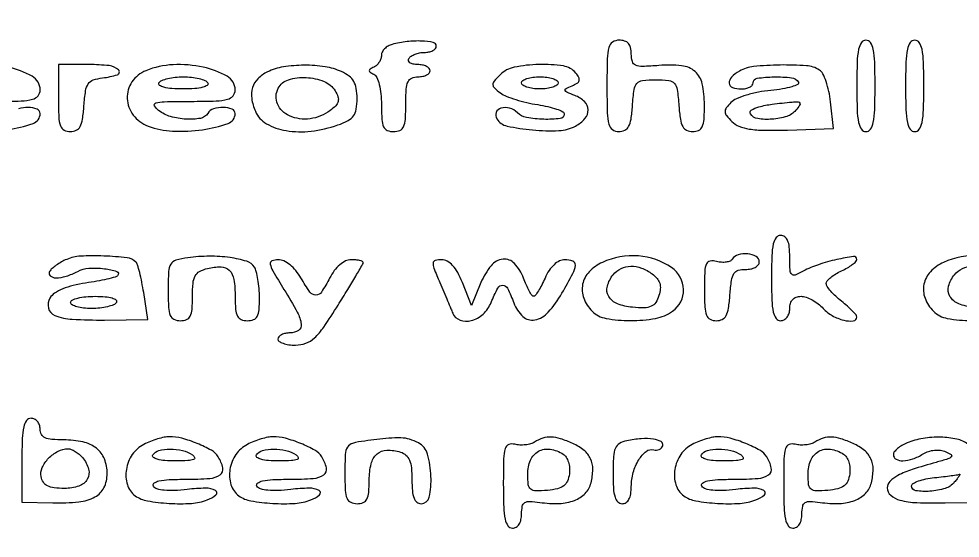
# Model space of a CAD drawing. Extents: x 0 to 1066, y 0 to 761.
# Drawn here: x 984.79 to 997.85, y 133.87 to 141.07 of the extents above; entities that cross this region are included whole.
import ezdxf

# ---------------------------------------------------------------- set-up
doc = ezdxf.new("R2010")
doc.units = 0
doc.header["$MEASUREMENT"] = 0

msp = doc.modelspace()

# ---------------------------------------------------------------- linework, layer by layer
for points in [[(710.559243, 95.267872, -0.000023), (733.258836, 95.240684, -0.000004), (756.324384, 95.211821, -0.198594)], [(542.992229, 95.24091, -0.000004), (565.972908, 95.212432, -0.198597)], [(606.442229, 95.24091, -0.000004), (629.422908, 95.212432, -0.198597)], [(669.892229, 95.24091, -0.000004), (692.872908, 95.212432, -0.198597)], [(984.46905, 139.925709, 0.006741), (984.819586, 139.931974, 0.055368), (984.977525, 139.954549, 0.158251), (985.053135, 140.002639, 0.174336), (985.0824, 140.08402, 0.270288), (984.972196, 140.272991, 0.075764), (984.639928, 140.399439, 0.065093)], [(984.630259, 139.5323, 0.04781), (984.983385, 139.617996, 0.319548), (985.0824, 139.757106, 0.312179), (985.039453, 139.819188, 0.088965), (984.917822, 139.841694, 0.07719), (984.781763, 139.821329, 0.180568)], [(997.960067, 135.16965, 0.113555), (997.809162, 135.240121, 0.047236), (997.58449, 135.266381, 0.045163), (997.338136, 135.249525, 0.05596), (997.11675, 135.188164, 0.036836), (997.0439, 135.152448, 0.045335), (996.982315, 135.108475, 0.051767), (996.939568, 135.063199, 0.164775), (996.9264, 135.024326, 0.280004), (996.963965, 134.962506, 0.126791), (997.059915, 134.940392, 0.079473), (997.196545, 134.965868, 0.053876), (997.339341, 135.034952, -0.061687), (997.413323, 135.069333, -0.05404), (997.496861, 135.086601, -0.054948), (997.580673, 135.085434, -0.069482), (997.655443, 135.065347, -0.048425), (997.727558, 135.026141, -0.459278), (997.731106, 134.995417, -0.132235), (997.682449, 134.964794, -0.008348), (997.5186, 134.917306, 0.011247), (997.18808, 134.819431, 0.04276), (996.989629, 134.736495, 0.077989), (996.879053, 134.654683, 0.197028), (996.8418, 134.563815, 0.218939), (996.889233, 134.460683, 0.114198), (997.01728, 134.39382, 0.054207), (997.25209, 134.359409, 0.012969), (997.646895, 134.354962), (998.15589, 134.362431)]]:
    msp.add_lwpolyline(points, format="xyb")
for points in [[(989.96805, 140.716083, 0.067512), (989.911457, 140.692792, 0.068712), (989.86349, 140.655375, 0.075329), (989.831103, 140.610082, 0.11814), (989.82, 140.563747, -0.082908), (989.81213, 140.516614, -0.061237), (989.788936, 140.468987, -0.060849), (989.754688, 140.428084, -0.079052), (989.71425, 140.40075, 0.029131), (989.662858, 140.373016, 0.260055), (989.6508, 140.3514, 0.260055), (989.662858, 140.329784, 0.029131), (989.71425, 140.30205, -0.181903), (989.75659, 140.25876, -0.042388), (989.790071, 140.160917, -0.036866), (989.812595, 140.030701, -0.0244), (989.82, 139.87905, 0.014451), (989.82593, 139.673934, 0.09211), (989.850727, 139.573256, 0.187602), (989.901768, 139.523297, 0.101296), (989.9892, 139.5054, 0.102588), (990.076805, 139.523566, 0.188085), (990.12785, 139.574138, 0.090841), (990.152541, 139.676342, 0.013964), (990.1584, 139.8861, -0.013964), (990.164259, 140.095858, -0.090841), (990.18895, 140.198062, -0.188085), (990.239995, 140.248634, -0.102588), (990.3276, 140.2668, 0.048028), (990.392354, 140.273034, 0.068025), (990.447098, 140.291651, 0.088204), (990.483985, 140.319093, 0.191087), (990.4968, 140.3514, 0.195654), (990.483651, 140.383716, 0.086673), (990.445631, 140.411149, 0.066561), (990.389278, 140.429773, 0.0466), (990.322607, 140.436, -0.047867), (990.259531, 140.442052, -0.104212), (990.214942, 140.460851, -0.181468), (990.195742, 140.488611, -0.202618), (990.2007, 140.5206, -0.111412), (990.232512, 140.553049, -0.050262), (990.285863, 140.580349, -0.046318), (990.350502, 140.598933, -0.046881), (990.417193, 140.6052, 0.049547), (990.48003, 140.611442, 0.069539), (990.533164, 140.630051, 0.089706), (990.568924, 140.657501, 0.186414), (990.5814, 140.6898, 0.354707), (990.539154, 140.741858, 0.041154), (990.379126, 140.761981, 0.039121), (990.175212, 140.754764, 0.035523)], [(992.9502, 140.1399, 0.006055), (992.954723, 139.76641, 0.057365), (992.976828, 139.60821, 0.172615), (993.027024, 139.534092, 0.159749), (993.114536, 139.5054, 0.112123), (993.197604, 139.524265, 0.160679), (993.251645, 139.576172, 0.086187), (993.284625, 139.677401, 0.017695), (993.304886, 139.86495, -0.015201), (993.3281, 140.090356, -0.150499), (993.367475, 140.17581, -0.186387), (993.444446, 140.215075, -0.025798), (993.627, 140.2245, -0.025798), (993.809554, 140.215075, -0.186387), (993.886525, 140.17581, -0.150499), (993.9259, 140.090356, -0.015201), (993.949114, 139.86495, 0.017695), (993.969375, 139.677401, 0.086187), (994.002355, 139.576172, 0.160679), (994.056396, 139.524265, 0.112123), (994.139464, 139.5054, 0.107856), (994.223374, 139.523713, 0.182847), (994.273265, 139.574213, 0.089741), (994.297817, 139.675139, 0.014909), (994.3038, 139.875741, 0.051993), (994.273049, 140.170667, 0.163893), (994.173412, 140.339679, 0.154599), (993.987473, 140.419709, 0.04479), (993.671323, 140.42292, -0.011201), (993.443478, 140.409927, -0.108345), (993.348768, 140.427287, -0.227478), (993.303345, 140.478421, -0.069857), (993.2886, 140.58344, 0.055817), (993.278832, 140.670671, 0.126167), (993.24871, 140.72938, 0.138691), (993.196275, 140.762998, 0.073757), (993.1194, 140.7744, 0.150217), (993.028488, 140.746456, 0.180365), (992.97699, 140.673937, 0.059311), (992.954667, 140.517926, 0.005909)], [(996.4188, 140.1399, 0.007659), (996.423857, 139.809772, 0.041714), (996.44418, 139.6323, 0.098409), (996.482962, 139.538905, 0.250296), (996.5457, 139.5054, 0.250296), (996.608438, 139.538905, 0.098409), (996.64722, 139.6323, 0.041714), (996.667543, 139.809772, 0.007659), (996.6726, 140.1399, 0.007659), (996.667543, 140.470028, 0.041714), (996.64722, 140.6475, 0.098409), (996.608438, 140.740895, 0.250296), (996.5457, 140.7744, 0.250296), (996.482962, 140.740895, 0.098409), (996.44418, 140.6475, 0.041714), (996.423857, 140.470028, 0.007659)], [(997.0956, 140.1399, 0.007659), (997.100657, 139.809772, 0.041714), (997.12098, 139.6323, 0.098409), (997.159762, 139.538905, 0.250296), (997.2225, 139.5054, 0.250296), (997.285238, 139.538905, 0.098409), (997.32402, 139.6323, 0.041714), (997.344343, 139.809772, 0.007659), (997.3494, 140.1399, 0.007659), (997.344343, 140.470028, 0.041714), (997.32402, 140.6475, 0.098409), (997.285238, 140.740895, 0.250296), (997.2225, 140.7744, 0.250296), (997.159762, 140.740895, 0.098409), (997.12098, 140.6475, 0.041714), (997.100657, 140.470028, 0.007659)], [(985.3362, 139.9707, 0.009984), (985.341443, 139.708171, 0.075033), (985.36482, 139.586434, 0.183879), (985.41481, 139.527467, 0.126645), (985.500536, 139.5054, 0.112123), (985.583604, 139.524265, 0.160679), (985.637645, 139.576172, 0.086187), (985.670625, 139.677401, 0.017695), (985.690886, 139.86495, -0.017705), (985.713222, 140.07167, -0.112209), (985.750881, 140.169775, -0.16625), (985.820154, 140.22258, -0.051861), (985.94955, 140.251269, 0.049039), (986.155377, 140.295691, 0.566145), (986.170619, 140.36081, 0.167711), (986.042073, 140.421028, 0.026446), (985.7592, 140.436), (985.3362, 140.436)], [(986.54919, 140.351516, 0.14807), (986.356465, 140.196522, 0.161253), (986.290257, 139.96604, 0.156057), (986.374168, 139.735909, 0.137919), (986.579946, 139.583519, 0.079277), (986.921801, 139.512405, 0.047386), (987.337459, 139.5323, 0.04781), (987.690585, 139.617996, 0.319548), (987.7896, 139.757106, 0.312179), (987.746653, 139.819188, 0.088965), (987.625022, 139.841694, 0.07719), (987.488963, 139.821329, 0.180568), (987.4089, 139.7592, -0.213591), (987.307191, 139.690159, -0.058451), (987.109, 139.678504, -0.056144), (986.892905, 139.715643, -0.091551), (986.72712, 139.798809, -0.103523), (986.670163, 139.864154, -0.484919), (986.686529, 139.903698, -0.064153), (986.805585, 139.921355, -0.00368), (987.17625, 139.925709, 0.006741), (987.526786, 139.931974, 0.055368), (987.684725, 139.954549, 0.158251), (987.760335, 140.002639, 0.174336), (987.7896, 140.08402, 0.270288), (987.679396, 140.272991, 0.075764), (987.347128, 140.399439, 0.065093), (986.926777, 140.434153, 0.084123)], [(988.237813, 140.334559, 0.084446), (988.10456, 140.23973, 0.122036), (988.030444, 140.116345, 0.112368), (988.019167, 139.964757, 0.064343), (988.069758, 139.78752, 0.164207), (988.224062, 139.615814, 0.087593), (988.496362, 139.519956, 0.070959), (988.843807, 139.512291, 0.054004), (989.215176, 139.598276, 0.035169), (989.356595, 139.659026, 0.117277), (989.43274, 139.724413, 0.119933), (989.470364, 139.816191, 0.037599), (989.4816, 139.965396, 0.038769), (989.47076, 140.104992, 0.092646), (989.43626, 140.202595, 0.101726), (989.371251, 140.275635, 0.053358), (989.266119, 140.33782, 0.069558), (989.038263, 140.405477, 0.038247), (988.747624, 140.426814, 0.038313), (988.458968, 140.403742, 0.073547)], [(991.466361, 140.293675, 0.019917), (991.38439, 140.2049, 0.183837), (991.367136, 140.156451, 0.206489), (991.3875, 140.111899, 0.025862), (991.471741, 140.043346, 0.061878), (991.553204, 139.998017, 0.019522), (991.684533, 139.950801, 0.019165), (991.836512, 139.909104, 0.020152), (991.988723, 139.879965, -0.018658), (992.130238, 139.853312, -0.028986), (992.249525, 139.818826, -0.028415), (992.337795, 139.7819, -0.286954), (992.358, 139.749594, -0.381431), (992.301695, 139.686525, -0.035052), (992.073945, 139.676695, -0.036923), (991.83429, 139.700923, -0.153906), (991.707106, 139.767134, 0.125728), (991.598964, 139.831262, 0.142679), (991.47875, 139.831462, 0.231214), (991.412772, 139.771673, 0.239154), (991.42061, 139.684198, 0.202162), (991.563571, 139.58364, 0.030558), (991.916878, 139.529174, 0.033709), (992.283939, 139.520193, 0.112589), (992.514864, 139.583398, 0.090564), (992.645373, 139.687227, 0.186861), (992.689244, 139.80791, 0.197471), (992.639651, 139.921789, 0.100868), (992.50605, 140.007253, -0.009918), (992.394012, 140.053028, -0.221559), (992.371289, 140.078572, -0.364559), (992.382074, 140.103507, -0.019909), (992.465909, 140.141306, 0.042301), (992.536609, 140.17707, 0.183921), (992.564682, 140.213682, 0.198362), (992.560196, 140.257827, 0.049994), (992.519, 140.31898, 0.184837), (992.345977, 140.416336, 0.042778), (992.006452, 140.437233, 0.04353), (991.662866, 140.398923, 0.147903)], [(994.79025, 140.344624, 0.061831), (994.678351, 140.259395, 0.224089), (994.648018, 140.177694, 0.292314), (994.693562, 140.118303, 0.087176), (994.8114, 140.0976, 0.048028), (994.876154, 140.103834, 0.068025), (994.930898, 140.122451, 0.088204), (994.967785, 140.149893, 0.191087), (994.9806, 140.1822, -0.37282), (995.036009, 140.246182, -0.031627), (995.270738, 140.265032, -0.032114), (995.512542, 140.253585, -0.230378), (995.608541, 140.192813, -0.443254), (995.599534, 140.161595, -0.040732), (995.515183, 140.128486, -0.032077), (995.387383, 140.098767, -0.01714), (995.226517, 140.077725, 0.023992), (995.053477, 140.052674, 0.025519), (994.887222, 140.011501, 0.026225), (994.748835, 139.961575, 0.096984), (994.67214, 139.909997, 0.034328), (994.606108, 139.834217, 0.173927), (994.589609, 139.781577, 0.159733), (994.609687, 139.727822, 0.027792), (994.682885, 139.646001, 0.101972), (994.783351, 139.579869, 0.057118), (994.925073, 139.541438, 0.03533), (995.133406, 139.524723, 0.010002), (995.458933, 139.528165), (996.097611, 139.5477), (996.055918, 139.917713, 0.026188), (996.031507, 140.064702, 0.030776), (995.992702, 140.200432, 0.032172), (995.946378, 140.308691, 0.13516), (995.899263, 140.360568, 0.124502), (995.719074, 140.419688, 0.020923), (995.353117, 140.429741, 0.021809), (994.98648, 140.408458, 0.106858)], [(987.4089, 140.1822, -0.400129), (987.401631, 140.147698, -0.089468), (987.341283, 140.120499, -0.044569), (987.229375, 140.10291, -0.016707), (987.0705, 140.0976, -0.016707), (986.911625, 140.10291, -0.044569), (986.799717, 140.120499, -0.089468), (986.739369, 140.147698, -0.400129), (986.7321, 140.1822, -0.158284), (986.770671, 140.214903, -0.036095), (986.853073, 140.241949, -0.033884), (986.957132, 140.260587, -0.02738), (987.0705, 140.2668, -0.02738), (987.183868, 140.260587, -0.033884), (987.287927, 140.241949, -0.036095), (987.370329, 140.214903, -0.158284)], [(989.176932, 140.071495, -0.053632), (989.21593, 139.988614, -0.147433), (989.218479, 139.924719, -0.13153), (989.185, 139.865486, -0.039035), (989.10588, 139.796545, -0.126607), (988.83011, 139.6842, -0.136939), (988.543203, 139.723813, -0.191419), (988.378042, 139.889719, -0.227898), (988.387501, 140.108252, -0.196882), (988.528962, 140.22515, -0.087307), (988.773528, 140.256538, -0.084188), (989.022678, 140.202259, -0.161727)], [(992.2734, 140.1822, -0.254951), (992.255671, 140.149691, -0.06271), (992.198846, 140.122451, -0.048861), (992.116827, 140.103756, -0.031626), (992.0196, 140.0976, -0.031626), (991.922373, 140.103756, -0.048861), (991.840354, 140.122451, -0.06271), (991.783529, 140.149691, -0.254951), (991.7658, 140.1822, -0.254951), (991.783529, 140.214709, -0.06271), (991.840354, 140.241949, -0.048861), (991.922373, 140.260644, -0.031626), (992.0196, 140.2668, -0.031626), (992.116827, 140.260644, -0.048861), (992.198846, 140.241949, -0.06271), (992.255671, 140.214709, -0.254951)], [(995.5728, 139.8015, -0.144489), (995.447945, 139.717707, -0.057078), (995.242823, 139.678247, -0.057773), (995.04329, 139.686112, -0.219006), (994.941858, 139.753442, -0.41646), (994.954048, 139.804209, -0.068136), (995.056931, 139.848906, -0.036389), (995.242964, 139.886818, -0.012112), (995.519709, 139.915724, -0.023194), (995.602996, 139.918513, -0.288311), (995.628389, 139.902082, -0.267315), (995.625655, 139.87085, -0.02075)], [(995.2344, 137.475, 0.008455), (995.239569, 137.169326, 0.044348), (995.260082, 137.00265, 0.103378), (995.299044, 136.914724, 0.241448), (995.3613, 136.8828, 0.130775), (995.410009, 136.895761, 0.10214), (995.451188, 136.93215, 0.08892), (995.478736, 136.986908, 0.072314), (995.4882, 137.052, -0.071768), (995.498537, 137.123648, -0.115138), (995.528861, 137.177123, -0.12151), (995.578335, 137.20981, -0.085713), (995.644288, 137.2212, -0.084684), (995.715102, 137.20912, -0.040713), (995.799505, 137.171497, -0.038833), (995.883383, 137.116745, -0.044853), (995.9535, 137.052, 0.082822), (996.077936, 136.953422, 0.064209), (996.238925, 136.889781, 0.089033), (996.370639, 136.880465, 0.383216), (996.4188, 136.934074, 0.178474), (996.408349, 136.962422, 0.01616), (996.356672, 137.019157, 0.019372), (996.288315, 137.084253, 0.013928), (996.2073, 137.151715, -0.021668), (996.126323, 137.221295, -0.0272), (996.057928, 137.292791, -0.027244), (996.008535, 137.357178, -0.15111), (995.9958, 137.398354, -0.179042), (996.009592, 137.435635, -0.041602), (996.057928, 137.483355, -0.037813), (996.126329, 137.532211, -0.029287), (996.2073, 137.574993, 0.022696), (996.288299, 137.616435, 0.031199), (996.356672, 137.661297, 0.032027), (996.406175, 137.703596, 0.202626), (996.4188, 137.73347, 0.455154), (996.373636, 137.772806, 0.019811), (996.141197, 137.731146, 0.026839), (995.885977, 137.660338, 0.041799), (995.67656, 137.569854, -0.028051), (995.562477, 137.516798, -0.306666), (995.515542, 137.527092, -0.181302), (995.492136, 137.582287, -0.01059), (995.4882, 137.768123, 0.025068), (995.481308, 137.905511, 0.075401), (995.458076, 137.996204, 0.129412), (995.418039, 138.047933, 0.165159), (995.3613, 138.0672, 0.241448), (995.299044, 138.035276, 0.103378), (995.260082, 137.94735, 0.044348), (995.239569, 137.780674, 0.008455)], [(985.450607, 137.733888, 0.027421), (985.376947, 137.697435, 0.025507), (985.305851, 137.652327, 0.026391), (985.246864, 137.605677, 0.07396), (985.212964, 137.565529, 0.367084), (985.221917, 137.506311, 0.182062), (985.298277, 137.477835, 0.074639), (985.444452, 137.500263, 0.047574), (985.603441, 137.566794, -0.108166), (985.75594, 137.60997, -0.041814), (985.97682, 137.604851, -0.058806), (986.144802, 137.566541, -0.551016), (986.158152, 137.507352, -0.13254), (986.123619, 137.487495, -0.00844), (986.009289, 137.459343, -0.011906), (985.869984, 137.430996, -0.008551), (985.713188, 137.40572, 0.026062), (985.541676, 137.371873, 0.037813), (985.39537, 137.322975, 0.044401), (985.283248, 137.263618, 0.109903), (985.218468, 137.197642, 0.204716), (985.196803, 137.057576, 0.238975), (985.284647, 136.957326, 0.081823), (985.528426, 136.903114, 0.016188), (985.977267, 136.892715), (986.576034, 136.89823), (986.519306, 137.272026, 0.010552), (986.493827, 137.418941, 0.014056), (986.46414, 137.551121, 0.011288), (986.434115, 137.658932, 0.123424), (986.411168, 137.697232, 0.170539), (986.288787, 137.755982, 0.017902), (985.967111, 137.779811, 0.021767), (985.642009, 137.778061, 0.089187)], [(987.13395, 137.755804, 0.034203), (986.967247, 137.721189, 0.190888), (986.895984, 137.666976, 0.124888), (986.865124, 137.565316, 0.011559), (986.859, 137.30044, 0.01182), (986.864536, 137.066313, 0.084612), (986.888719, 136.956155, 0.189677), (986.939807, 136.902384, 0.109452), (987.0282, 136.8828, 0.094675), (987.114574, 136.899303, 0.183949), (987.165624, 136.946049, 0.099169), (987.19105, 137.038684, 0.017546), (987.1974, 137.219588, -0.021073), (987.205192, 137.404389, -0.101466), (987.234788, 137.50484, -0.147476), (987.295466, 137.56598, -0.062694), (987.404092, 137.608253, -0.063704), (987.592958, 137.630771, -0.198871), (987.708467, 137.581774, -0.158215), (987.77173, 137.455093, -0.03735), (987.7896, 137.216207, 0.017886), (987.795994, 137.037518, 0.09985), (987.821483, 136.945626, 0.183507), (987.872538, 136.899176, 0.094082), (987.9588, 136.8828, 0.090931), (988.044538, 136.898523, 0.182304), (988.095409, 136.943444, 0.103542), (988.120808, 137.031634, 0.019542), (988.126705, 137.20005, 0.019465), (988.121134, 137.329481, 0.020404), (988.105521, 137.456052, 0.020565), (988.083172, 137.563723, 0.080073), (988.056409, 137.626048, 0.179806), (987.949454, 137.707286, 0.038526), (987.717957, 137.758266, 0.036742), (987.432181, 137.77724, 0.03231)], [(990.630247, 137.41155, -0.000377), (990.685409, 137.282336, -0.000408), (990.738926, 137.156428, -0.000384), (990.784636, 137.048409, -0.001986), (990.809634, 136.98855, 0.208656), (990.911162, 136.89054, 0.158103), (991.067613, 136.883847, 0.120782), (991.231304, 136.975679, 0.107016), (991.3428, 137.1366, -0.022554), (991.435776, 137.335225, -0.284473), (991.503948, 137.375498, -0.282148), (991.570843, 137.332554, -0.022295), (991.657766, 137.130076, 0.114492), (991.783889, 136.941266, 0.242316), (991.948517, 136.894207, 0.161878), (992.136676, 137.001445, 0.053), (992.326105, 137.2635, 0.007949), (992.478465, 137.539691, 0.101501), (992.511658, 137.652612, 0.33606), (992.47609, 137.70874, 0.089633), (992.365091, 137.7288, 0.116309), (992.290907, 137.711307, 0.070911), (992.216496, 137.65988, 0.059573), (992.147773, 137.579189, 0.042461), (992.090639, 137.475, -0.013983), (992.044299, 137.377752, -0.020865), (991.997961, 137.295754, -0.016768), (991.956013, 137.233054, -0.241443), (991.932896, 137.2212, -0.252747), (991.910473, 137.233308, -0.018214), (991.872691, 137.295754, -0.022048), (991.831697, 137.377748, -0.01465), (991.791696, 137.475, 0.097383), (991.666936, 137.676188, 0.236143), (991.507619, 137.735751, 0.197846), (991.341851, 137.645908, 0.072051), (991.201897, 137.412236), (991.069629, 137.095672), (990.943366, 137.412236, 0.029537), (990.878148, 137.551282, 0.060015), (990.808339, 137.649581, 0.081446), (990.734169, 137.708445, 0.12777), (990.655816, 137.7288, 0.058109), (990.566249, 137.718356, 0.325352), (990.536615, 137.683845, 0.1149), (990.547165, 137.613266, 0.006766)], [(992.88675, 137.691305, 0.097185), (992.70455, 137.562317, 0.139343), (992.612992, 137.388195, 0.143682), (992.628057, 137.195992, 0.105834), (992.744743, 137.015743, 0.152802), (992.937632, 136.914797, 0.044471), (993.275598, 136.884299, 0.045034), (993.624171, 136.915366, 0.108451), (993.861976, 137.014497, 0.252552), (994.01315, 137.315807, 0.237937), (993.848433, 137.619539, 0.135938), (993.38629, 137.781182, 0.122743)], [(994.689409, 137.736742, -0.15438), (994.659009, 137.710566, -0.064046), (994.606271, 137.695594, -0.054994), (994.541123, 137.693063, -0.046215), (994.472916, 137.704309, 0.098281), (994.381407, 137.709792, 0.261817), (994.331052, 137.671653, 0.094119), (994.308278, 137.571109, 0.008765), (994.3038, 137.315667, 0.011299), (994.309254, 137.074333, 0.079578), (994.332979, 136.95966, 0.184434), (994.382924, 136.903582, 0.120179), (994.468136, 136.8828, 0.112123), (994.551204, 136.901665, 0.160679), (994.605245, 136.953572, 0.086187), (994.638225, 137.054801, 0.017695), (994.658486, 137.24235, -0.01596), (994.679429, 137.442722, -0.103877), (994.713333, 137.537638, -0.188149), (994.772907, 137.582811, -0.078181), (994.87485, 137.595183, 0.056762), (994.947954, 137.600906, 0.079056), (995.009517, 137.62333, 0.100405), (995.050552, 137.658404, 0.167393), (995.0652, 137.700933, 0.27184), (995.022185, 137.774205, 0.103893), (994.904894, 137.81075, 0.092374), (994.771908, 137.798854, 0.188117)], [(997.62435, 137.691305, 0.097185), (997.44215, 137.562317, 0.139343), (997.350592, 137.388195, 0.143682), (997.365657, 137.195992, 0.105834), (997.482343, 137.015743, 0.152802), (997.675232, 136.914797, 0.044471), (998.013198, 136.884299, 0.045034), (998.361771, 136.915366, 0.108451), (998.599576, 137.014497, 0.252552), (998.75075, 137.315807, 0.237937), (998.586033, 137.619539, 0.135938), (998.12389, 137.781182, 0.122743)], [(988.467182, 137.317593, -0.012343), (988.65194, 137.000018, -0.091337), (988.706795, 136.834522, -0.288329), (988.668218, 136.748952, -0.147513), (988.551, 136.7136, 0.048028), (988.486246, 136.707366, 0.068025), (988.431503, 136.688749, 0.088204), (988.394615, 136.661307, 0.191087), (988.3818, 136.629, 0.249133), (988.399056, 136.596518, 0.065302), (988.453578, 136.569251, 0.050503), (988.53255, 136.550562, 0.032878), (988.62615, 136.5444, 0.088669), (988.769871, 136.570089, 0.100092), (988.889022, 136.643679, 0.054331), (989.018574, 136.794571, 0.010215), (989.21835, 137.099186, 0.002836), (989.351675, 137.31453, 0.0044), (989.464019, 137.501994, 0.001444), (989.559081, 137.664908, 0.13209), (989.5662, 137.691386, 0.309572), (989.556249, 137.705918, 0.037411), (989.517136, 137.71781, 0.033992), (989.46319, 137.726095, 0.021115), (989.399173, 137.7288, 0.112878), (989.322363, 137.711236, 0.063938), (989.242001, 137.658893, 0.054977), (989.165669, 137.577926, 0.042236), (989.1009, 137.475, -0.025096), (988.987715, 137.280682, -0.253885), (988.908203, 137.237665, -0.244265), (988.826613, 137.280192, -0.02346), (988.702985, 137.475535, 0.041849), (988.632707, 137.578043, 0.052861), (988.551075, 137.658886, 0.060776), (988.466258, 137.711298, 0.108449), (988.386517, 137.7288, 0.09398), (988.300757, 137.712537, 0.362109), (988.276602, 137.668441, 0.084707), (988.311657, 137.576073, 0.004968)], [(993.578898, 137.532004, -0.060673), (993.645516, 137.469622, -0.09917), (993.682435, 137.401937, -0.096863), (993.690916, 137.324087, -0.055739), (993.672482, 137.231225, -0.067019), (993.627145, 137.135215, -0.146179), (993.565752, 137.082926, -0.101826), (993.470021, 137.062298, -0.023149), (993.303268, 137.068471, -0.073726), (993.09559, 137.117204, -0.167429), (992.974813, 137.220899, -0.200746), (992.955838, 137.362361, -0.107876), (993.038173, 137.521364, -0.10677), (993.147134, 137.606866, -0.108657), (993.280978, 137.639072, -0.096178), (993.429232, 137.613304, -0.066978)], [(998.316498, 137.532004, -0.060673), (998.383116, 137.469622, -0.09917), (998.420035, 137.401937, -0.096863), (998.428516, 137.324087, -0.055739), (998.410082, 137.231225, -0.067019), (998.364745, 137.135215, -0.146179), (998.303352, 137.082926, -0.101826), (998.207621, 137.062298, -0.023149), (998.040868, 137.068471, -0.073726), (997.83319, 137.117204, -0.167429), (997.712413, 137.220899, -0.200746), (997.693438, 137.362361, -0.107876), (997.775773, 137.521364, -0.10677), (997.884734, 137.606866, -0.108657), (998.018578, 137.639072, -0.096178), (998.166832, 137.613304, -0.066978)], [(986.1399, 137.1366, -0.159713), (986.101097, 137.103886, -0.035556), (986.017461, 137.076851, -0.033489), (985.911788, 137.058211, -0.026918), (985.796507, 137.052, -0.027497), (985.684965, 137.058139, -0.043243), (985.590913, 137.076851, -0.053437), (985.524827, 137.103985, -0.275259), (985.5054, 137.1366, -0.297764), (985.526811, 137.169365, -0.042932), (985.606272, 137.196349, -0.03716), (985.71719, 137.215077, -0.02325), (985.848793, 137.2212, -0.019531), (985.986658, 137.215813, -0.051222), (986.083957, 137.19806, -0.106919), (986.134607, 137.170662, -0.369423)], [(984.8286, 134.948053), (984.8286, 134.366906), (985.259667, 134.357194, 0.02971), (985.618911, 134.370447, 0.099116), (985.843693, 134.438473, 0.156418), (985.967771, 134.566682, 0.115181), (986.013, 134.760418, 0.094481), (985.973952, 134.96522, 0.134051), (985.863287, 135.112829, 0.112021), (985.675762, 135.200621, 0.053737), (985.410114, 135.229255, -0.019517), (985.243622, 135.235756, -0.088008), (985.149766, 135.260083, -0.16459), (985.10057, 135.306417, -0.122889), (985.0824, 135.379227, 0.083253), (985.072797, 135.436503, 0.092768), (985.045123, 135.485146, 0.100573), (985.003903, 135.517673, 0.117434), (984.9555, 135.5292, 0.239042), (984.893375, 135.497699, 0.104693), (984.854368, 135.411192, 0.045089), (984.833801, 135.247341, 0.008689)], [(986.5206, 135.166443, 0.127367), (986.361787, 135.027234, 0.108784), (986.278804, 134.820074, 0.11634), (986.293083, 134.6084, 0.16149), (986.402612, 134.454722, 0.115748), (986.570398, 134.383605, 0.02798), (986.872001, 134.348924, 0.029413), (987.183733, 134.349007, 0.076984), (987.401981, 134.396151, 0.084923), (987.522603, 134.467776, 0.531171), (987.516024, 134.526785, 0.126083), (987.378774, 134.559265, 0.02486), (987.124238, 134.541885, -0.017585), (986.944908, 134.527017, -0.036431), (986.804519, 134.530566, -0.047313), (986.703594, 134.550254, -0.184555), (986.653946, 134.588171, -0.394573), (986.662393, 134.630263, -0.104047), (986.731374, 134.660552, -0.041209), (986.873972, 134.678329, -0.010414), (987.107807, 134.6832, 0.017966), (987.436235, 134.695005, 0.135411), (987.581298, 134.746489, 0.304717), (987.617971, 134.84132, 0.086167), (987.553933, 134.995157, 0.124112), (987.459121, 135.084815, 0.030208), (987.263706, 135.179238, 0.031857), (987.048519, 135.251988, 0.067873), (986.874643, 135.274153, 0.051575), (986.805282, 135.266365, 0.020119), (986.711844, 135.241998, 0.019663), (986.612031, 135.207291, 0.023096)], [(987.9588, 135.166443, 0.127367), (987.799987, 135.027234, 0.108784), (987.717004, 134.820074, 0.11634), (987.731283, 134.6084, 0.16149), (987.840812, 134.454722, 0.115748), (988.008598, 134.383605, 0.02798), (988.310201, 134.348924, 0.029413), (988.621933, 134.349007, 0.076984), (988.840181, 134.396151, 0.084923), (988.960803, 134.467776, 0.531171), (988.954224, 134.526785, 0.126083), (988.816974, 134.559265, 0.02486), (988.562438, 134.541885, -0.017585), (988.383108, 134.527017, -0.036431), (988.242719, 134.530566, -0.047313), (988.141794, 134.550254, -0.184555), (988.092146, 134.588171, -0.394573), (988.100593, 134.630263, -0.104047), (988.169574, 134.660552, -0.041209), (988.312172, 134.678329, -0.010414), (988.546007, 134.6832, 0.017966), (988.874435, 134.695005, 0.135411), (989.019498, 134.746489, 0.304717), (989.056171, 134.84132, 0.086167), (988.992133, 134.995157, 0.124112), (988.897321, 135.084815, 0.030208), (988.701906, 135.179238, 0.031857), (988.486719, 135.251988, 0.067873), (988.312843, 135.274153, 0.051575), (988.243482, 135.266365, 0.020119), (988.150044, 135.241998, 0.019663), (988.050231, 135.207291, 0.023096)], [(989.58735, 135.214201, 0.033959), (989.420252, 135.181829, 0.193568), (989.349202, 135.128746, 0.125955), (989.318448, 135.027952, 0.011388), (989.3124, 134.76244, 0.01182), (989.317936, 134.528313, 0.084612), (989.342119, 134.418155, 0.189677), (989.393207, 134.364384, 0.109452), (989.4816, 134.3448, 0.093374), (989.567723, 134.361025, 0.182952), (989.618784, 134.407119, 0.100676), (989.644352, 134.498117, 0.018309), (989.6508, 134.674149, -0.058429), (989.676973, 134.897354, -0.154079), (989.758689, 135.033924, -0.17764), (989.894991, 135.087454, -0.082674), (990.085718, 135.060117, -0.107031), (990.160111, 135.017465, -0.112205), (990.208678, 134.94849, -0.073835), (990.235195, 134.841344, -0.023806), (990.243, 134.677499, 0.020864), (990.249533, 134.521008, 0.070353), (990.272217, 134.4214, 0.129133), (990.312119, 134.365653, 0.174931), (990.3699, 134.3448, 0.352885), (990.483094, 134.436053, 0.064433), (990.507672, 134.724037, 0.058505), (990.457609, 135.033411, 0.203255), (990.333162, 135.187823, 0.050267), (990.211297, 135.238052, 0.063873), (990.091339, 135.25777, 0.034404), (989.921807, 135.252101, 0.005315)], [(991.946785, 135.199874, -0.072131), (991.891091, 135.174953, -0.041012), (991.818533, 135.160641, -0.039976), (991.741485, 135.158109, -0.052229), (991.671835, 135.168736, 0.160191), (991.586821, 135.163467, 0.232379), (991.537297, 135.108632, 0.063932), (991.516051, 134.96826, 0.00563), (991.512, 134.608467, 0.008256), (991.517142, 134.297091, 0.043706), (991.537608, 134.127895, 0.102209), (991.576528, 134.038699, 0.243562), (991.6389, 134.0064, 0.136907), (991.690244, 134.020727, 0.113975), (991.731015, 134.060358, 0.089387), (991.757105, 134.123058, 0.054055), (991.7658, 134.203248, -0.047174), (991.775764, 134.30862, -0.207533), (991.810118, 134.359071, -0.154843), (991.877946, 134.37686, -0.023746), (992.018517, 134.363005, 0.044591), (992.286821, 134.347801, 0.082955), (992.499859, 134.390553, 0.109471), (992.648286, 134.488149, 0.132051), (992.729268, 134.633441, 0.057167), (992.754155, 134.821321, 0.11335), (992.72325, 134.96757, 0.116111), (992.632373, 135.08342, 0.061805), (992.476265, 135.179341, 0.027517), (992.30614, 135.245817, 0.069795), (992.175841, 135.269275, 0.087239), (992.06225, 135.253814, 0.063946)], [(994.1346, 135.166443, 0.127367), (993.975787, 135.027234, 0.108784), (993.892804, 134.820074, 0.11634), (993.907083, 134.6084, 0.16149), (994.016612, 134.454722, 0.115748), (994.184398, 134.383605, 0.02798), (994.486001, 134.348924, 0.029413), (994.797733, 134.349007, 0.076984), (995.015981, 134.396151, 0.084923), (995.136603, 134.467776, 0.531171), (995.130024, 134.526785, 0.126083), (994.992774, 134.559265, 0.02486), (994.738238, 134.541885, -0.017585), (994.558908, 134.527017, -0.036431), (994.418519, 134.530566, -0.047313), (994.317594, 134.550254, -0.184555), (994.267946, 134.588171, -0.394573), (994.276393, 134.630263, -0.104047), (994.345374, 134.660552, -0.041209), (994.487972, 134.678329, -0.010414), (994.721807, 134.6832, 0.017966), (995.050235, 134.695005, 0.135411), (995.195298, 134.746489, 0.304717), (995.231971, 134.84132, 0.086167), (995.167933, 134.995157, 0.124112), (995.073121, 135.084815, 0.030208), (994.877706, 135.179238, 0.031857), (994.662519, 135.251988, 0.067873), (994.488643, 135.274153, 0.051575), (994.419282, 135.266365, 0.020119), (994.325844, 135.241998, 0.019663), (994.226031, 135.207291, 0.023096)], [(995.838385, 135.199874, -0.072131), (995.782691, 135.174953, -0.041012), (995.710133, 135.160641, -0.039976), (995.633085, 135.158109, -0.052229), (995.563435, 135.168736, 0.160191), (995.478421, 135.163467, 0.232379), (995.428897, 135.108632, 0.063932), (995.407651, 134.96826, 0.00563), (995.4036, 134.608467, 0.008256), (995.408742, 134.297091, 0.043706), (995.429208, 134.127895, 0.102209), (995.468128, 134.038699, 0.243562), (995.5305, 134.0064, 0.136907), (995.581844, 134.020727, 0.113975), (995.622615, 134.060358, 0.089387), (995.648705, 134.123058, 0.054055), (995.6574, 134.203248, -0.047174), (995.667364, 134.30862, -0.207533), (995.701718, 134.359071, -0.154843), (995.769546, 134.37686, -0.023746), (995.910117, 134.363005, 0.044591), (996.178421, 134.347801, 0.082955), (996.391459, 134.390553, 0.109471), (996.539886, 134.488149, 0.132051), (996.620868, 134.633441, 0.057167), (996.645755, 134.821321, 0.11335), (996.61485, 134.96757, 0.116111), (996.523973, 135.08342, 0.061805), (996.367865, 135.179341, 0.027517), (996.19774, 135.245817, 0.069795), (996.067441, 135.269275, 0.087239), (995.95385, 135.253814, 0.063946)], [(993.22515, 135.217152, 0.083824), (993.123907, 135.178476, 0.162044), (993.067535, 135.113856, 0.085923), (993.041082, 134.998075, 0.013298), (993.0348, 134.761916, 0.014385), (993.040693, 134.557137, 0.05952), (993.062385, 134.435469, 0.123337), (993.101996, 134.369502, 0.198703), (993.1617, 134.3448, 0.147575), (993.215771, 134.361114, 0.124191), (993.256155, 134.405555, 0.08492), (993.280792, 134.479635, 0.037925), (993.2886, 134.58243, -0.067618), (993.314911, 134.776098, -0.070172), (993.391876, 134.953096, -0.087608), (993.495717, 135.070291, -0.242522), (993.600622, 135.091023, 0.08916), (993.638783, 135.087082, 0.090274), (993.675748, 135.096719, 0.093902), (993.705809, 135.118284, 0.106535), (993.72429, 135.1485, 0.370043), (993.701898, 135.205864, 0.088509), (993.596489, 135.240007, 0.053334), (993.427729, 135.245091, 0.030309)], [(985.671227, 134.983364, -0.104388), (985.755038, 134.824211, -0.204541), (985.737246, 134.684698, -0.180532), (985.619698, 134.589012, -0.081684), (985.4208, 134.5563, -0.027375), (985.275457, 134.564264, -0.089371), (985.18344, 134.591497, -0.13238), (985.127068, 134.641868, -0.097324), (985.095509, 134.719908, -0.156872), (985.110701, 134.844896, -0.084266), (985.199331, 134.974364, -0.08071), (985.330547, 135.072324, -0.120636), (985.468911, 135.1062, -0.094426), (985.51467, 135.09748, -0.042293), (985.569744, 135.070117, -0.039867), (985.624803, 135.030364, -0.043284)], [(987.1974, 135.0216, -0.163739), (987.22634, 134.985256, -0.417353), (987.213325, 134.957817, -0.073665), (987.132825, 134.942328, -0.00987), (986.959757, 134.938295, -0.018067), (986.812336, 134.9431, -0.048038), (986.708537, 134.960352, -0.099296), (986.653732, 134.987414, -0.384351), (986.6475, 135.0216, -0.194116), (986.730578, 135.082653, -0.062656), (986.88505, 135.102087, -0.058919), (987.056885, 135.081767, -0.084784)], [(988.6356, 135.0216, -0.163739), (988.66454, 134.985256, -0.417353), (988.651525, 134.957817, -0.073665), (988.571025, 134.942328, -0.00987), (988.397957, 134.938295, -0.018067), (988.250536, 134.9431, -0.048038), (988.146737, 134.960352, -0.099296), (988.091932, 134.987414, -0.384351), (988.0857, 135.0216, -0.194116), (988.168778, 135.082653, -0.062656), (988.32325, 135.102087, -0.058919), (988.495085, 135.081767, -0.084784)], [(992.344252, 135.031887, -0.116717), (992.385492, 134.989651, -0.060388), (992.415778, 134.921916, -0.055085), (992.43136, 134.840793, -0.055099), (992.428852, 134.758233, -0.066163), (992.400635, 134.657298, -0.130953), (992.349681, 134.592338, -0.104571), (992.264522, 134.552576, -0.033095), (992.12535, 134.52979, -0.021851), (991.962134, 134.521225, -0.175741), (991.892392, 134.545832, -0.195399), (991.858652, 134.607927, -0.027958), (991.8504, 134.75539, -0.101222), (991.889851, 134.948268, -0.165714), (992.000219, 135.07111, -0.167287), (992.161764, 135.100322, -0.103449)], [(994.8114, 135.0216, -0.163739), (994.84034, 134.985256, -0.417353), (994.827325, 134.957817, -0.073665), (994.746825, 134.942328, -0.00987), (994.573757, 134.938295, -0.018067), (994.426336, 134.9431, -0.048038), (994.322537, 134.960352, -0.099296), (994.267732, 134.987414, -0.384351), (994.2615, 135.0216, -0.194116), (994.344578, 135.082653, -0.062656), (994.49905, 135.102087, -0.058919), (994.670885, 135.081767, -0.084784)], [(996.235852, 135.031887, -0.116717), (996.277092, 134.989651, -0.060388), (996.307378, 134.921916, -0.055085), (996.32296, 134.840793, -0.055099), (996.320452, 134.758233, -0.066163), (996.292235, 134.657298, -0.130953), (996.241281, 134.592338, -0.104571), (996.156122, 134.552576, -0.033095), (996.01695, 134.52979, -0.021851), (995.853734, 134.521225, -0.175741), (995.783992, 134.545832, -0.195399), (995.750252, 134.607927, -0.027958), (995.742, 134.75539, -0.101222), (995.781451, 134.948268, -0.165714), (995.891819, 135.07111, -0.167287), (996.053364, 135.100322, -0.103449)], [(997.7724, 134.6409, -0.147189), (997.646347, 134.557267, -0.053458), (997.433304, 134.517023, -0.058528), (997.239566, 134.524203, -0.369805), (997.1802, 134.593493, -0.273961), (997.199663, 134.626348, -0.040002), (997.273392, 134.659383, -0.035939), (997.375891, 134.687688, -0.023343), (997.49745, 134.706172, 0.003168), (997.621288, 134.719919, 0.004552), (997.730764, 134.733786, 0.002488), (997.823005, 134.746792, 0.069844), (997.846209, 134.753578, -0.693626), (997.85031, 134.749449, -0.037253), (997.837525, 134.726346, -0.019602), (997.810695, 134.688693, -0.008605)]]:
    msp.add_lwpolyline(points, format="xyb", close=True)

doc.saveas('drawing.dxf')
